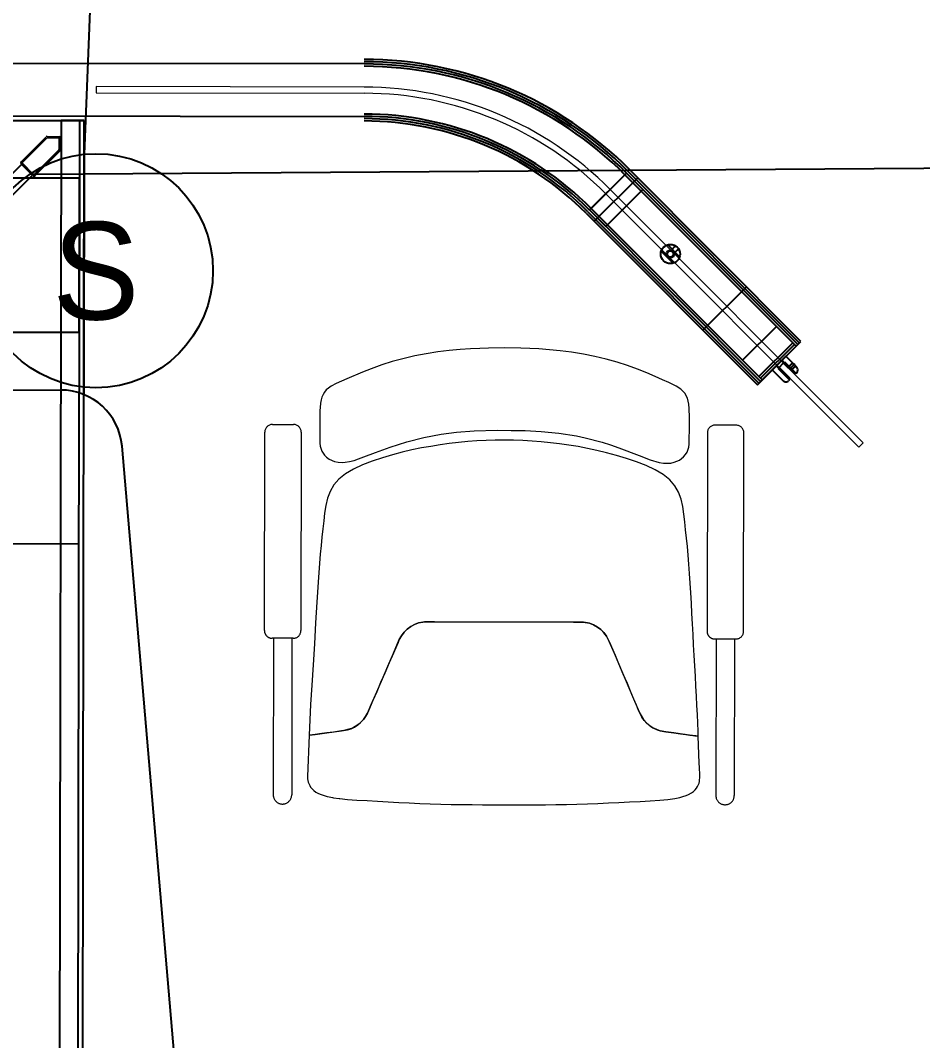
# Model space of a CAD drawing. Header units: inches. Extents: x 54 to 199, y 70 to 109.
# Drawn here: x 89.036 to 90.207, y 74.37 to 75.695 of the extents above; entities that cross this region are included whole.
import ezdxf
from ezdxf.enums import TextEntityAlignment as Align

# ---------------------------------------------------------------- set-up
doc = ezdxf.new("R2010")
doc.units = ezdxf.units.IN
doc.header["$MEASUREMENT"] = 0
for name, pattern in [('ACAD_ISO02W100', [15, 12, -3]), ('CENTER', [2, 1.25, -0.25, 0.25, -0.25]), ('DASHED', [0.75, 0.5, -0.25]), ('DASHED2', [0.375, 0.25, -0.125]), ('HIDDEN', [0.375, 0.25, -0.125]), ('HIDDEN2', [0.1875, 0.125, -0.0625])]:
    doc.linetypes.add(name, pattern=pattern)
doc.layers.add('A000_Non-Print', color=190, linetype='Continuous', plot=False)
for name, color, linetype in [('A002_Pen02', 2, 'Continuous'), ('hatch', 2, 'Continuous'), ('TY-FIRE', 140, 'Continuous')]:
    doc.layers.add(name, color=color, linetype=linetype)
doc.layers.add('GLASS-EEE', color=140, linetype='Continuous', lineweight=5)
doc.layers.add('HIDDEN-EEE', color=6, linetype='HIDDEN', lineweight=9)
doc.layers.add('GOLDCLADDING', color=7, linetype='Continuous', true_color=0xffc20a)
doc.styles.add('LG-F$0$T25', font='STENCIL', dxfattribs={"height": 2.5})
doc.styles.add('ROMANS', font='romans.shx')

# ---------------------------------------------------------------- blocks, each defined once
blk = doc.blocks.new('YJYJJYJTYJTY')
at = {"color": 252, "ltscale": 3}
for p, q in [((-5.754, 2.7549, -0.0791), (-7.5176, 2.7576, -0.0791)), ((-7.5177, 2.6896, -0.0791), (-5.7541, 2.6869, -0.0791)), ((-5.1934, 2.3884, -0.0791), (-5.4155, 2.6111, -0.0791)), ((-5.1912, 2.3905, -0.0791), (-5.4133, 2.6133, -0.0791)), ((-5.1891, 2.3926, -0.0791), (-5.4112, 2.6154, -0.0791)), ((-5.187, 2.3947, -0.0791), (-5.4091, 2.6175, -0.0791)), ((-5.4555, 2.5507, -0.0791), (-5.3988, 2.6072, -0.0791)), ((-5.4657, 2.561, -0.0791), (-5.2436, 2.3382, -0.0791)), ((-5.4636, 2.5631, -0.0791), (-5.2415, 2.3404, -0.0791)), ((-5.4615, 2.5653, -0.0791), (-5.2394, 2.3425, -0.0791)), ((-5.4594, 2.5674, -0.0791), (-5.2373, 2.3446, -0.0791)), ((-5.3142, 2.4091, -0.0791), (-5.2576, 2.4655, -0.0791)), ((-5.2436, 2.3382, -0.0791), (-5.187, 2.3947, -0.0791)), ((-5.2415, 2.3489, -0.0791), (-5.1976, 2.3926, -0.0791)), ((-5.2394, 2.3467, -0.0791), (-5.1955, 2.3905, -0.0791)), ((-5.2394, 2.3425, -0.0791), (-5.1912, 2.3905, -0.0791)), ((-5.2065, 2.3753, -0.0791), (-5.2242, 2.3577, -0.0791)), ((-5.2012, 2.3467, -0.0791), (-5.2153, 2.3608, -0.0791)), ((-5.1955, 2.3523, -0.0791), (-5.2097, 2.3665, -0.0791)), ((-5.2012, 2.3467, -0.0791), (-5.2026, 2.3453, -0.0791)), ((-5.1955, 2.3523, -0.0791), (-5.1941, 2.3537, -0.0791))]:
    blk.add_line(p, q, dxfattribs=at)
at = {"color": 252, "linetype": 'ACAD_ISO02W100', "ltscale": 3}
for p, q in [((-6.1477, 2.6815, -0.0791), (-6.15, 1.1125, -0.0791)), ((-6.1177, 2.6815, -0.0791), (-6.1477, 2.6815, -0.0791)), ((-6.12, 1.1125, -0.0791), (-6.1177, 2.6815, -0.0791)), ((-6.246, 2.5777, -0.0791), (-6.1988, 2.6247, -0.0791)), ((-6.226, 2.5694, -0.0791), (-6.1847, 2.6105, -0.0791)), ((-6.126, 1.1125, -0.0791), (-6.1242, 2.3279, -0.0791)), ((-6.1245, 2.1315, -0.0791), (-6.5685, 2.1322, -0.0791))]:
    blk.add_line(p, q, dxfattribs=at)
at = {"color": 252}
for p, q in [((-6.1992, 2.6278, -0.0791), (-6.167, 2.66, -0.0791)), ((-6.1983, 2.627, -0.0791), (-6.1661, 2.6591, -0.0791)), ((-6.1656, 2.6606, -0.0791), (-6.1507, 2.6605, -0.0791)), ((-6.1656, 2.6593, -0.0791), (-6.1507, 2.6593, -0.0791)), ((-6.15, 2.6585, -0.0791), (-6.15, 2.6437, -0.0791)), ((-6.1487, 2.6585, -0.0791), (-6.1487, 2.6437, -0.0791)), ((-6.1502, 2.6432, -0.0791), (-6.1824, 2.611, -0.0791)), ((-6.1493, 2.6423, -0.0791), (-6.1815, 2.6101, -0.0791)), ((-6.1844, 2.6101, -0.0791), (-6.1992, 2.625, -0.0791)), ((-6.1835, 2.611, -0.0791), (-6.1983, 2.6259, -0.0791))]:
    blk.add_line(p, q, dxfattribs=at)
at = {"color": 252, "linetype": 'DASHED2', "ltscale": 50}
for p, q in [((-5.4133, 2.6133, -0.0791), (-5.4615, 2.5653, -0.0791)), ((-5.4155, 2.6111, -0.0791), (-5.4594, 2.5674, -0.0791)), ((-5.3943, 2.5899, -0.0791), (-5.4155, 2.6111, -0.0791)), ((-5.3922, 2.592, -0.0791), (-5.4133, 2.6133, -0.0791)), ((-5.4403, 2.544, -0.0791), (-5.3922, 2.592, -0.0791)), ((-5.4382, 2.5461, -0.0791), (-5.3943, 2.5899, -0.0791)), ((-5.4615, 2.5653, -0.0791), (-5.4403, 2.544, -0.0791)), ((-5.4594, 2.5674, -0.0791), (-5.4382, 2.5461, -0.0791)), ((-5.2188, 2.4139, -0.0791), (-5.2627, 2.3701, -0.0791)), ((-5.1976, 2.3926, -0.0791), (-5.2188, 2.4139, -0.0791)), ((-5.2415, 2.3489, -0.0791), (-5.1976, 2.3926, -0.0791)), ((-5.2627, 2.3701, -0.0791), (-5.2415, 2.3489, -0.0791))]:
    blk.add_line(p, q, dxfattribs=at)
at = {"color": 252, "linetype": 'ByBlock'}
for p, q in [((-5.36, 2.5201, -0.0791), (-5.3445, 2.5046, -0.0791)), ((-5.3685, 2.5117, -0.0791), (-5.353, 2.4961, -0.0791))]:
    blk.add_line(p, q, dxfattribs=at)
at = {"color": 252, "linetype": 'HIDDEN2', "ltscale": 0.2}
for p, q in [((-5.3501, 2.5188, -0.0791), (-5.3544, 2.5145, -0.0791)), ((-5.3496, 2.5186, -0.0791), (-5.3541, 2.5142, -0.0791)), ((-5.3461, 2.515, -0.0791), (-5.3505, 2.5106, -0.0791)), ((-5.3458, 2.5146, -0.0791), (-5.3502, 2.5103, -0.0791)), ((-5.3458, 2.5146, -0.0791), (-5.3502, 2.5103, -0.0791)), ((-5.2167, 2.3608, -0.0791), (-5.2181, 2.3637, -0.0791)), ((-5.2167, 2.3594, -0.0791), (-5.2082, 2.3679, -0.0791)), ((-5.216, 2.3601, -0.0791), (-5.2167, 2.3608, -0.0791)), ((-5.2097, 2.3679, -0.0791), (-5.2125, 2.3693, -0.0791)), ((-5.2089, 2.3672, -0.0791), (-5.2097, 2.3679, -0.0791)), ((-5.198, 2.3668, -0.0791), (-5.2026, 2.3622, -0.0791)), ((-5.1976, 2.3665, -0.0791), (-5.2022, 2.3619, -0.0791)), ((-5.1941, 2.3629, -0.0791), (-5.1987, 2.3583, -0.0791)), ((-5.1937, 2.3626, -0.0791), (-5.1984, 2.358, -0.0791))]:
    blk.add_line(p, q, dxfattribs=at)
at = {"color": 252, "ltscale": 0.2}
for p, q in [((-5.2167, 2.3594, -0.0791), (-5.2019, 2.3445, -0.0791)), ((-5.2082, 2.3679, -0.0791), (-5.1934, 2.353, -0.0791))]:
    blk.add_line(p, q, dxfattribs=at)
at = {"color": 252, "lineweight": 25}
for p, q in [((-6.5682, 2.3322, -0.0791), (-6.1481, 2.3315, -0.0791)), ((-5.9702, 1.1154, -0.0791), (-6.0685, 2.2584, -0.0791))]:
    blk.add_line(p, q, dxfattribs=at)
at = {"color": 252, "linetype": 'ByBlock'}
blk.add_circle((-5.3565, 2.5081, -0.0791), 0.0125, dxfattribs=at)
at = {"color": 252, "ltscale": 3}
for radius in [0.005, 0.004]:
    blk.add_circle((-5.3565, 2.5081, -0.0791), radius, dxfattribs=at)
for radius in [0.488, 0.485, 0.482, 0.479, 0.417, 0.414, 0.411, 0.408]:
    blk.add_arc((-5.7547, 2.2729, -0.0791), radius, 44.915, 89.915, dxfattribs=at)
at = {"color": 252}
for centre, radius, start, end in [((-6.1656, 2.6586, -0.0791), 0.002, 89.915, 134.915), ((-6.1656, 2.6586, -0.0791), 0.00075, 89.915, 134.915), ((-6.1507, 2.6585, -0.0791), 0.002, 359.915, 89.915), ((-6.1507, 2.6585, -0.0791), 0.00075, 359.915, 89.915), ((-6.1507, 2.6437, -0.0791), 0.00075, 314.915, 359.915), ((-6.1507, 2.6437, -0.0791), 0.002, 314.915, 359.915), ((-6.1978, 2.6264, -0.0791), 0.002, 134.915, 224.915), ((-6.1978, 2.6264, -0.0791), 0.00075, 134.915, 224.915), ((-6.1829, 2.6116, -0.0791), 0.002, 224.915, 314.915), ((-6.1829, 2.6116, -0.0791), 0.00075, 224.915, 314.915)]:
    blk.add_arc(centre, radius, start, end, dxfattribs=at)
at = {"color": 252, "lineweight": 25}
blk.add_arc((-6.1482, 2.2515, -0.0791), 0.08, 4.915, 89.915, dxfattribs=at)
at = {"layer": 'A000_Non-Print', "color": 252}
for p, q in [((-6.1238, 2.6065, -0.0791), (-7.5118, 2.6086, -0.0791)), ((-6.1241, 2.4065, -0.0791), (-6.1238, 2.6065, -0.0791)), ((-7.5121, 2.4086, -0.0791), (-6.1241, 2.4065, -0.0791))]:
    blk.add_line(p, q, dxfattribs=at)
at = {"layer": 'A002_Pen02', "color": 252}
for p, q in [((-7.5177, 2.6836, -0.0791), (-6.1177, 2.6815, -0.0791)), ((-6.1237, 2.6815, -0.0791), (-6.1242, 2.3279, -0.0791)), ((-6.1177, 2.6815, -0.0791), (-6.1182, 2.3257, -0.0791))]:
    blk.add_line(p, q, dxfattribs=at)
at = {"layer": 'GLASS-EEE', "color": 252, "ltscale": 3}
for p, q in [((-5.754, 2.7249, -0.0791), (-6.102, 2.7255, -0.0791)), ((-6.102, 2.7255, -0.0791), (-6.102, 2.7175, -0.0791)), ((-6.102, 2.7175, -0.0791), (-5.754, 2.7169, -0.0791)), ((-5.4403, 2.5864, -0.0791), (-5.112, 2.2572, -0.0791)), ((-5.1063, 2.2628, -0.0791), (-5.4346, 2.5921, -0.0791)), ((-5.112, 2.2572, -0.0791), (-5.1063, 2.2628, -0.0791))]:
    blk.add_line(p, q, dxfattribs=at)
for radius in [0.452, 0.444]:
    blk.add_arc((-5.7547, 2.2729, -0.0791), radius, 44.915, 89.915, dxfattribs=at)
at = {"layer": 'hatch', "color": 252}
for p, q in [((-5.1923, 2.3612, -0.0791), (-5.2065, 2.3753, -0.0791)), ((-5.2167, 2.3594, -0.0791), (-5.2082, 2.3679, -0.0791)), ((-5.1984, 2.358, -0.0791), (-5.2026, 2.3622, -0.0791)), ((-5.1937, 2.3626, -0.0791), (-5.198, 2.3668, -0.0791)), ((-5.21, 2.3435, -0.0791), (-5.2242, 2.3577, -0.0791)), ((-5.1934, 2.353, -0.0791), (-5.1923, 2.3541, -0.0791)), ((-5.2019, 2.3445, -0.0791), (-5.203, 2.3435, -0.0791))]:
    blk.add_line(p, q, dxfattribs=at)
at = {"layer": 'hatch', "color": 252, "linetype": 'CENTER'}
blk.add_line((-5.1949, 2.3657, -0.0791), (-5.2016, 2.3591, -0.0791), dxfattribs=at)
at = {"layer": 'hatch', "color": 252}
for centre, start, end in [((-5.1959, 2.3576, -0.0791), 314.915, 44.915), ((-5.2065, 2.347, -0.0791), 224.915, 314.915)]:
    blk.add_arc(centre, 0.005, start, end, dxfattribs=at)
at = {"layer": 'HIDDEN-EEE', "color": 252, "linetype": 'DASHED', "ltscale": 5}
blk.add_line((-5.2788, 2.4444, -0.0791), (-5.293, 2.4302, -0.0791), dxfattribs=at)
at = {"layer": 'HIDDEN-EEE', "color": 252, "linetype": 'HIDDEN2', "ltscale": 300}
for p, q in [((-5.6161, 2.385, 0.3403), (-5.6296, 2.3841, 0.3403)), ((-5.604, 2.3856, 0.3403), (-5.6161, 2.385, 0.3403)), ((-5.5926, 2.386, 0.3403), (-5.604, 2.3856, 0.3403)), ((-5.5716, 2.3861, 0.3403), (-5.5926, 2.386, 0.3403)), ((-5.5505, 2.3859, 0.3403), (-5.5716, 2.3861, 0.3403)), ((-5.5271, 2.385, 0.3403), (-5.5505, 2.3859, 0.3403)), ((-5.4995, 2.3825, 0.3403), (-5.5271, 2.385, 0.3403)), ((-5.6885, 2.3757, 0.3403), (-5.7176, 2.3684, 0.3403)), ((-5.6738, 2.3785, 0.3403), (-5.6885, 2.3757, 0.3403)), ((-5.6585, 2.381, 0.3403), (-5.6738, 2.3785, 0.3403)), ((-5.6438, 2.3827, 0.3403), (-5.6585, 2.381, 0.3403)), ((-5.6296, 2.3841, 0.3403), (-5.6438, 2.3827, 0.3403)), ((-5.4847, 2.3806, 0.3403), (-5.4995, 2.3825, 0.3403)), ((-5.4694, 2.378, 0.3403), (-5.4847, 2.3806, 0.3403)), ((-5.4547, 2.3751, 0.3403), (-5.4694, 2.378, 0.3403)), ((-5.44, 2.3716, 0.3403), (-5.4547, 2.3751, 0.3403)), ((-5.7448, 2.3592, 0.3403), (-5.7563, 2.3547, 0.3403)), ((-5.7313, 2.3641, 0.3403), (-5.7448, 2.3592, 0.3403)), ((-5.7176, 2.3684, 0.3403), (-5.7313, 2.3641, 0.3403)), ((-5.4257, 2.3676, 0.3403), (-5.44, 2.3716, 0.3403)), ((-5.412, 2.3633, 0.3403), (-5.4257, 2.3676, 0.3403)), ((-5.3991, 2.3586, 0.3403), (-5.412, 2.3633, 0.3403)), ((-5.3871, 2.3538, 0.3403), (-5.3991, 2.3586, 0.3403)), ((-5.7768, 2.346, 0.3403), (-5.7904, 2.3401, 0.3403)), ((-5.7563, 2.3547, 0.3403), (-5.7768, 2.346, 0.3403)), ((-5.3762, 2.3491, 0.3403), (-5.3871, 2.3538, 0.3403)), ((-5.3666, 2.3449, 0.3403), (-5.3762, 2.3491, 0.3403)), ((-5.8006, 2.334, 0.3403), (-5.8034, 2.3316, 0.3403)), ((-5.7968, 2.3366, 0.3403), (-5.8006, 2.334, 0.3403)), ((-5.7904, 2.3401, 0.3403), (-5.7968, 2.3366, 0.3403)), ((-5.3584, 2.3413, 0.3403), (-5.3666, 2.3449, 0.3403)), ((-5.3489, 2.3367, 0.3403), (-5.3584, 2.3413, 0.3403)), ((-5.3429, 2.3328, 0.3403), (-5.3489, 2.3367, 0.3403)), ((-5.3378, 2.3276, 0.3403), (-5.3429, 2.3328, 0.3403)), ((-5.8092, 2.3223, 0.3403), (-5.8101, 2.3186, 0.3403)), ((-5.8075, 2.3258, 0.3403), (-5.8092, 2.3223, 0.3403)), ((-5.8057, 2.3288, 0.3403), (-5.8075, 2.3258, 0.3403)), ((-5.8034, 2.3316, 0.3403), (-5.8057, 2.3288, 0.3403)), ((-5.3344, 2.3211, 0.3403), (-5.3378, 2.3276, 0.3403)), ((-5.3326, 2.313, 0.3403), (-5.3344, 2.3211, 0.3403)), ((-5.8114, 2.3086, 0.3403), (-5.8116, 2.3047, 0.3403)), ((-5.811, 2.3142, 0.3403), (-5.8114, 2.3086, 0.3403)), ((-5.8101, 2.3186, 0.3403), (-5.811, 2.3142, 0.3403)), ((-5.3322, 2.3074, 0.3403), (-5.3326, 2.313, 0.3403)), ((-5.3319, 2.2959, 0.3403), (-5.3322, 2.3074, 0.3403)), ((-5.8116, 2.3047, 0.3403), (-5.8118, 2.2972, 0.3403)), ((-5.8118, 2.2972, 0.3403), (-5.8117, 2.2624, 0.3403)), ((-5.8118, 2.2972, 0.3403), (-5.8118, 2.2972, 0.3403)), ((-5.3318, 2.2875, 0.3403), (-5.3319, 2.2959, 0.3403)), ((-5.8732, 2.2867, -0.0791), (-5.8458, 2.2867, -0.0791)), ((-5.6113, 2.2786, 0.3403), (-5.5813, 2.2793, 0.3403)), ((-5.5813, 2.2793, 0.3403), (-5.5632, 2.2791, 0.3403)), ((-5.5632, 2.2791, 0.3403), (-5.5451, 2.2788, 0.3403)), ((-5.332, 2.2696, 0.3403), (-5.3318, 2.279, 0.3403)), ((-5.3318, 2.279, 0.3403), (-5.3318, 2.2875, 0.3403)), ((-5.271, 2.2858, -0.0791), (-5.2985, 2.2859, -0.0791)), ((-5.8836, 2.0191, -0.0791), (-5.8832, 2.2767, -0.0791)), ((-5.8358, 2.2766, -0.0791), (-5.8362, 2.019, -0.0791)), ((-5.6988, 2.2643, 0.3403), (-5.6767, 2.27, 0.3403)), ((-5.6767, 2.27, 0.3403), (-5.654, 2.2743, 0.3403)), ((-5.654, 2.2743, 0.3403), (-5.6341, 2.2769, 0.3403)), ((-5.6341, 2.2769, 0.3403), (-5.6113, 2.2786, 0.3403)), ((-5.5958, 2.266, -0.0791), (-5.6077, 2.2654, -0.0791)), ((-5.5839, 2.2664, -0.0791), (-5.5958, 2.266, -0.0791)), ((-5.5719, 2.2665, -0.0791), (-5.5839, 2.2664, -0.0791)), ((-5.56, 2.2663, -0.0791), (-5.5719, 2.2665, -0.0791)), ((-5.548, 2.2659, -0.0791), (-5.56, 2.2663, -0.0791)), ((-5.5361, 2.2652, -0.0791), (-5.548, 2.2659, -0.0791)), ((-5.5451, 2.2788, 0.3403), (-5.5244, 2.2777, 0.3403)), ((-5.5244, 2.2777, 0.3403), (-5.5014, 2.2755, 0.3403)), ((-5.5014, 2.2755, 0.3403), (-5.4783, 2.2719, 0.3403)), ((-5.4783, 2.2719, 0.3403), (-5.4671, 2.2695, 0.3403)), ((-5.4671, 2.2695, 0.3403), (-5.445, 2.2637, 0.3403)), ((-5.3321, 2.2611, 0.3403), (-5.332, 2.2696, 0.3403)), ((-5.3085, 2.2759, -0.0791), (-5.3089, 2.0182, -0.0791)), ((-5.2614, 2.0181, -0.0791), (-5.2611, 2.2758, -0.0791)), ((-5.8117, 2.2624, 0.3403), (-5.8112, 2.2586, 0.3403)), ((-5.8112, 2.2586, 0.3403), (-5.8091, 2.2521, 0.3403)), ((-5.7392, 2.2505, 0.3403), (-5.7203, 2.2574, 0.3403)), ((-5.7203, 2.2574, 0.3403), (-5.6988, 2.2643, 0.3403)), ((-5.692, 2.2537, -0.0791), (-5.7046, 2.2507, -0.0791)), ((-5.6797, 2.2563, -0.0791), (-5.692, 2.2537, -0.0791)), ((-5.6676, 2.2583, -0.0791), (-5.6797, 2.2563, -0.0791)), ((-5.6555, 2.2604, -0.0791), (-5.6676, 2.2583, -0.0791)), ((-5.6436, 2.262, -0.0791), (-5.6555, 2.2604, -0.0791)), ((-5.6316, 2.2634, -0.0791), (-5.6436, 2.262, -0.0791)), ((-5.6197, 2.2645, -0.0791), (-5.6316, 2.2634, -0.0791)), ((-5.6077, 2.2654, -0.0791), (-5.6197, 2.2645, -0.0791)), ((-5.5241, 2.2643, -0.0791), (-5.5361, 2.2652, -0.0791)), ((-5.5122, 2.2631, -0.0791), (-5.5241, 2.2643, -0.0791)), ((-5.5003, 2.2617, -0.0791), (-5.5122, 2.2631, -0.0791)), ((-5.4883, 2.26, -0.0791), (-5.5003, 2.2617, -0.0791)), ((-5.4763, 2.258, -0.0791), (-5.4883, 2.26, -0.0791)), ((-5.4642, 2.2557, -0.0791), (-5.4763, 2.258, -0.0791)), ((-5.4519, 2.253, -0.0791), (-5.4642, 2.2557, -0.0791)), ((-5.4393, 2.25, -0.0791), (-5.4519, 2.253, -0.0791)), ((-5.445, 2.2637, 0.3403), (-5.4341, 2.2602, 0.3403)), ((-5.4341, 2.2602, 0.3403), (-5.4236, 2.2566, 0.3403)), ((-5.4236, 2.2566, 0.3403), (-5.397, 2.2465, 0.3403)), ((-5.3348, 2.2509, 0.3403), (-5.3326, 2.2574, 0.3403)), ((-5.3326, 2.2574, 0.3403), (-5.3321, 2.2611, 0.3403)), ((-5.8091, 2.2521, 0.3403), (-5.8054, 2.247, 0.3403)), ((-5.8054, 2.247, 0.3403), (-5.8028, 2.2442, 0.3403)), ((-5.8028, 2.2442, 0.3403), (-5.7994, 2.2417, 0.3403)), ((-5.7994, 2.2417, 0.3403), (-5.7925, 2.2388, 0.3403)), ((-5.773, 2.2386, 0.3403), (-5.7673, 2.24, 0.3403)), ((-5.7673, 2.24, 0.3403), (-5.7613, 2.2419, 0.3403)), ((-5.7613, 2.2419, 0.3403), (-5.7544, 2.2446, 0.3403)), ((-5.7436, 2.2392, -0.0791), (-5.7561, 2.2344, -0.0791)), ((-5.7544, 2.2446, 0.3403), (-5.7392, 2.2505, 0.3403)), ((-5.7305, 2.2435, -0.0791), (-5.7436, 2.2392, -0.0791)), ((-5.7174, 2.2473, -0.0791), (-5.7305, 2.2435, -0.0791)), ((-5.7046, 2.2507, -0.0791), (-5.7174, 2.2473, -0.0791)), ((-5.4265, 2.2466, -0.0791), (-5.4393, 2.25, -0.0791)), ((-5.4134, 2.2427, -0.0791), (-5.4265, 2.2466, -0.0791)), ((-5.4004, 2.2383, -0.0791), (-5.4134, 2.2427, -0.0791)), ((-5.397, 2.2465, 0.3403), (-5.3827, 2.241, 0.3403)), ((-5.3827, 2.241, 0.3403), (-5.3709, 2.2375, 0.3403)), ((-5.3515, 2.2376, 0.3403), (-5.3445, 2.2405, 0.3403)), ((-5.3445, 2.2405, 0.3403), (-5.3394, 2.2449, 0.3403)), ((-5.3394, 2.2449, 0.3403), (-5.3367, 2.2477, 0.3403)), ((-5.3367, 2.2477, 0.3403), (-5.3348, 2.2509, 0.3403)), ((-5.7925, 2.2388, 0.3403), (-5.7879, 2.2376, 0.3403)), ((-5.7879, 2.2376, 0.3403), (-5.7828, 2.2374, 0.3403)), ((-5.7828, 2.2374, 0.3403), (-5.7786, 2.2376, 0.3403)), ((-5.7786, 2.2376, 0.3403), (-5.773, 2.2386, 0.3403)), ((-5.7678, 2.2289, -0.0791), (-5.7782, 2.2228, -0.0791)), ((-5.7561, 2.2344, -0.0791), (-5.7678, 2.2289, -0.0791)), ((-5.3878, 2.2334, -0.0791), (-5.4004, 2.2383, -0.0791)), ((-5.3762, 2.2279, -0.0791), (-5.3878, 2.2334, -0.0791)), ((-5.3659, 2.2217, -0.0791), (-5.3762, 2.2279, -0.0791)), ((-5.3709, 2.2375, 0.3403), (-5.3654, 2.2365, 0.3403)), ((-5.3654, 2.2365, 0.3403), (-5.3561, 2.2365, 0.3403)), ((-5.3561, 2.2365, 0.3403), (-5.3515, 2.2376, 0.3403)), ((-5.7868, 2.2159, -0.0791), (-5.7934, 2.2082, -0.0791)), ((-5.7782, 2.2228, -0.0791), (-5.7868, 2.2159, -0.0791)), ((-5.3573, 2.2148, -0.0791), (-5.3659, 2.2217, -0.0791)), ((-5.3507, 2.2071, -0.0791), (-5.3573, 2.2148, -0.0791)), ((-5.7982, 2.1999, -0.0791), (-5.8016, 2.1909, -0.0791)), ((-5.7934, 2.2082, -0.0791), (-5.7982, 2.1999, -0.0791)), ((-5.346, 2.1987, -0.0791), (-5.3507, 2.2071, -0.0791)), ((-5.8016, 2.1909, -0.0791), (-5.8038, 2.1815, -0.0791)), ((-5.3427, 2.1897, -0.0791), (-5.346, 2.1987, -0.0791)), ((-5.3404, 2.1803, -0.0791), (-5.3427, 2.1897, -0.0791)), ((-5.8038, 2.1815, -0.0791), (-5.8054, 2.1716, -0.0791)), ((-5.3389, 2.1704, -0.0791), (-5.3404, 2.1803, -0.0791)), ((-5.8066, 2.1614, -0.0791), (-5.8078, 2.151, -0.0791)), ((-5.8054, 2.1716, -0.0791), (-5.8066, 2.1614, -0.0791)), ((-5.3377, 2.1602, -0.0791), (-5.3389, 2.1704, -0.0791)), ((-5.3367, 2.1498, -0.0791), (-5.3377, 2.1602, -0.0791)), ((-5.8078, 2.151, -0.0791), (-5.8089, 2.1404, -0.0791)), ((-5.3356, 2.1392, -0.0791), (-5.3367, 2.1498, -0.0791)), ((-5.8089, 2.1404, -0.0791), (-5.81, 2.1295, -0.0791)), ((-5.3345, 2.1282, -0.0791), (-5.3356, 2.1392, -0.0791)), ((-5.81, 2.1295, -0.0791), (-5.8111, 2.1182, -0.0791)), ((-5.3335, 2.1169, -0.0791), (-5.3345, 2.1282, -0.0791)), ((-5.8111, 2.1182, -0.0791), (-5.8121, 2.1065, -0.0791)), ((-5.3326, 2.1053, -0.0791), (-5.3335, 2.1169, -0.0791)), ((-5.8121, 2.1065, -0.0791), (-5.8139, 2.082, -0.0791)), ((-5.3317, 2.0933, -0.0791), (-5.3326, 2.1053, -0.0791)), ((-5.8139, 2.082, -0.0791), (-5.8156, 2.056, -0.0791)), ((-5.3308, 2.0808, -0.0791), (-5.3317, 2.0933, -0.0791)), ((-5.3301, 2.0679, -0.0791), (-5.3308, 2.0808, -0.0791)), ((-5.3293, 2.0548, -0.0791), (-5.3301, 2.0679, -0.0791)), ((-5.8156, 2.056, -0.0791), (-5.8172, 2.0291, -0.0791)), ((-5.3286, 2.0414, -0.0791), (-5.3293, 2.0548, -0.0791)), ((-5.3279, 2.0278, -0.0791), (-5.3286, 2.0414, -0.0791)), ((-5.8172, 2.0291, -0.0791), (-5.8188, 2.0017, -0.0791)), ((-5.6834, 2.029, -0.0791), (-5.6888, 2.027, -0.0791)), ((-5.6888, 2.027, -0.0791), (-5.6834, 2.029, -0.0791)), ((-5.6778, 2.0302, -0.0791), (-5.6834, 2.029, -0.0791)), ((-5.6834, 2.029, -0.0791), (-5.6778, 2.0302, -0.0791)), ((-5.6758, 2.0304, -0.0791), (-5.6778, 2.0302, -0.0791)), ((-5.6778, 2.0302, -0.0791), (-5.6758, 2.0304, -0.0791)), ((-5.6629, 2.0306, -0.0791), (-5.6758, 2.0304, -0.0791)), ((-5.6758, 2.0304, -0.0791), (-5.6629, 2.0306, -0.0791)), ((-5.4822, 2.0301, -0.0791), (-5.6629, 2.0306, -0.0791)), ((-5.6629, 2.0306, -0.0791), (-5.4821, 2.0301, -0.0791)), ((-5.4729, 2.0301, -0.0791), (-5.4822, 2.0301, -0.0791)), ((-5.4821, 2.0301, -0.0791), (-5.4729, 2.0301, -0.0791)), ((-5.4692, 2.0298, -0.0791), (-5.4729, 2.0301, -0.0791)), ((-5.4729, 2.0301, -0.0791), (-5.4692, 2.0298, -0.0791)), ((-5.4617, 2.0285, -0.0791), (-5.4692, 2.0298, -0.0791)), ((-5.4692, 2.0298, -0.0791), (-5.4673, 2.0297, -0.0791)), ((-5.4673, 2.0297, -0.0791), (-5.4617, 2.0285, -0.0791)), ((-5.4562, 2.0264, -0.0791), (-5.4617, 2.0285, -0.0791)), ((-5.4617, 2.0285, -0.0791), (-5.4562, 2.0264, -0.0791)), ((-5.3271, 2.0141, -0.0791), (-5.3279, 2.0278, -0.0791)), ((-5.7058, 2.0124, -0.0791), (-5.7021, 2.0172, -0.0791)), ((-5.7023, 2.0169, -0.0791), (-5.7058, 2.0124, -0.0791)), ((-5.6987, 2.0205, -0.0791), (-5.7023, 2.0169, -0.0791)), ((-5.7021, 2.0172, -0.0791), (-5.6983, 2.0209, -0.0791)), ((-5.6983, 2.0209, -0.0791), (-5.6987, 2.0205, -0.0791)), ((-5.6937, 2.0243, -0.0791), (-5.6983, 2.0209, -0.0791)), ((-5.6983, 2.0209, -0.0791), (-5.6937, 2.0243, -0.0791)), ((-5.6888, 2.027, -0.0791), (-5.6937, 2.0243, -0.0791)), ((-5.6937, 2.0243, -0.0791), (-5.6888, 2.027, -0.0791)), ((-5.4513, 2.0237, -0.0791), (-5.4562, 2.0264, -0.0791)), ((-5.4562, 2.0264, -0.0791), (-5.4513, 2.0237, -0.0791)), ((-5.4468, 2.0203, -0.0791), (-5.4513, 2.0237, -0.0791)), ((-5.4513, 2.0237, -0.0791), (-5.4468, 2.0203, -0.0791)), ((-5.4428, 2.0162, -0.0791), (-5.4468, 2.0203, -0.0791)), ((-5.4468, 2.0203, -0.0791), (-5.443, 2.0165, -0.0791)), ((-5.443, 2.0165, -0.0791), (-5.4394, 2.0117, -0.0791)), ((-5.4394, 2.0117, -0.0791), (-5.4428, 2.0162, -0.0791)), ((-5.3264, 2.0004, -0.0791), (-5.3271, 2.0141, -0.0791)), ((-5.8462, 2.009, -0.0791), (-5.8736, 2.0091, -0.0791)), ((-5.8719, 2.009, -0.0791), (-5.8722, 1.8058, -0.0791)), ((-5.8479, 2.009, -0.0791), (-5.8482, 1.8057, -0.0791)), ((-5.8188, 2.0017, -0.0791), (-5.8205, 1.9745, -0.0791)), ((-5.7161, 1.9899, -0.0791), (-5.7085, 2.0074, -0.0791)), ((-5.7101, 2.0038, -0.0791), (-5.7161, 1.9899, -0.0791)), ((-5.7085, 2.0074, -0.0791), (-5.7101, 2.0038, -0.0791)), ((-5.7058, 2.0124, -0.0791), (-5.7085, 2.0074, -0.0791)), ((-5.7085, 2.0074, -0.0791), (-5.7058, 2.0124, -0.0791)), ((-5.436, 2.0051, -0.0791), (-5.4394, 2.0117, -0.0791)), ((-5.4394, 2.0117, -0.0791), (-5.436, 2.0051, -0.0791)), ((-5.4292, 1.9892, -0.0791), (-5.436, 2.0051, -0.0791)), ((-5.436, 2.0051, -0.0791), (-5.4283, 1.9872, -0.0791)), ((-5.2989, 2.0082, -0.0791), (-5.2715, 2.0082, -0.0791)), ((-5.2972, 2.0082, -0.0791), (-5.2975, 1.8049, -0.0791)), ((-5.2732, 2.0082, -0.0791), (-5.2735, 1.8049, -0.0791)), ((-5.7235, 1.9728, -0.0791), (-5.7161, 1.9899, -0.0791)), ((-5.7161, 1.9899, -0.0791), (-5.7216, 1.977, -0.0791)), ((-5.4039, 1.9298, -0.0791), (-5.4292, 1.9892, -0.0791)), ((-5.3256, 1.9868, -0.0791), (-5.3264, 2.0004, -0.0791)), ((-5.8205, 1.9745, -0.0791), (-5.8221, 1.9481, -0.0791)), ((-5.7216, 1.977, -0.0791), (-5.7273, 1.9639, -0.0791)), ((-5.4283, 1.9872, -0.0791), (-5.4237, 1.9763, -0.0791)), ((-5.4237, 1.9763, -0.0791), (-5.4181, 1.9631, -0.0791)), ((-5.3248, 1.9732, -0.0791), (-5.3256, 1.9868, -0.0791)), ((-5.7273, 1.9639, -0.0791), (-5.7327, 1.9515, -0.0791)), ((-5.7305, 1.9565, -0.0791), (-5.7235, 1.9728, -0.0791)), ((-5.4181, 1.9631, -0.0791), (-5.4128, 1.9507, -0.0791)), ((-5.324, 1.9599, -0.0791), (-5.3248, 1.9732, -0.0791)), ((-5.8221, 1.9481, -0.0791), (-5.8236, 1.9231, -0.0791)), ((-5.7378, 1.9397, -0.0791), (-5.7305, 1.9565, -0.0791)), ((-5.7327, 1.9515, -0.0791), (-5.7378, 1.9397, -0.0791)), ((-5.4128, 1.9507, -0.0791), (-5.4077, 1.9388, -0.0791)), ((-5.3233, 1.9468, -0.0791), (-5.324, 1.9599, -0.0791)), ((-5.7451, 1.9229, -0.0791), (-5.7378, 1.9397, -0.0791)), ((-5.7378, 1.9397, -0.0791), (-5.7427, 1.9284, -0.0791)), ((-5.4077, 1.9388, -0.0791), (-5.4029, 1.9275, -0.0791)), ((-5.3226, 1.9341, -0.0791), (-5.3233, 1.9468, -0.0791)), ((-5.8236, 1.9231, -0.0791), (-5.8255, 1.8831, -0.0791)), ((-5.7498, 1.912, -0.0791), (-5.7451, 1.9229, -0.0791)), ((-5.7427, 1.9284, -0.0791), (-5.7473, 1.9177, -0.0791)), ((-5.4005, 1.922, -0.0791), (-5.4039, 1.9298, -0.0791)), ((-5.4029, 1.9275, -0.0791), (-5.3982, 1.9166, -0.0791)), ((-5.3982, 1.9166, -0.0791), (-5.4005, 1.922, -0.0791)), ((-5.322, 1.9218, -0.0791), (-5.3226, 1.9341, -0.0791)), ((-5.3215, 1.9101, -0.0791), (-5.322, 1.9218, -0.0791)), ((-5.7498, 1.912, -0.0791), (-5.7522, 1.9075, -0.0791)), ((-5.7522, 1.9075, -0.0791), (-5.7498, 1.912, -0.0791)), ((-5.7473, 1.9177, -0.0791), (-5.7498, 1.912, -0.0791)), ((-5.3959, 1.9111, -0.0791), (-5.3982, 1.9166, -0.0791)), ((-5.3982, 1.9166, -0.0791), (-5.3959, 1.911, -0.0791)), ((-5.3935, 1.9066, -0.0791), (-5.3959, 1.9111, -0.0791)), ((-5.3959, 1.911, -0.0791), (-5.3915, 1.9037, -0.0791)), ((-5.321, 1.8988, -0.0791), (-5.3215, 1.9101, -0.0791)), ((-5.7624, 1.8965, -0.0791), (-5.7693, 1.8925, -0.0791)), ((-5.7666, 1.8938, -0.0791), (-5.7624, 1.8965, -0.0791)), ((-5.7624, 1.8965, -0.0791), (-5.7588, 1.8995, -0.0791)), ((-5.7605, 1.8981, -0.0791), (-5.7624, 1.8965, -0.0791)), ((-5.7551, 1.9034, -0.0791), (-5.7605, 1.8981, -0.0791)), ((-5.7588, 1.8995, -0.0791), (-5.7551, 1.9035, -0.0791)), ((-5.7522, 1.9075, -0.0791), (-5.7551, 1.9034, -0.0791)), ((-5.7551, 1.9035, -0.0791), (-5.7522, 1.9075, -0.0791)), ((-5.3915, 1.9037, -0.0791), (-5.3935, 1.9066, -0.0791)), ((-5.3906, 1.9025, -0.0791), (-5.3915, 1.9037, -0.0791)), ((-5.3915, 1.9037, -0.0791), (-5.3872, 1.8988, -0.0791)), ((-5.3869, 1.8985, -0.0791), (-5.3906, 1.9025, -0.0791)), ((-5.3872, 1.8988, -0.0791), (-5.3834, 1.8955, -0.0791)), ((-5.3834, 1.8955, -0.0791), (-5.3869, 1.8985, -0.0791)), ((-5.3792, 1.8928, -0.0791), (-5.3834, 1.8955, -0.0791)), ((-5.3834, 1.8955, -0.0791), (-5.3792, 1.8928, -0.0791)), ((-5.3206, 1.8883, -0.0791), (-5.321, 1.8988, -0.0791)), ((-5.8255, 1.8831, -0.0791), (-5.8278, 1.8294, -0.0791)), ((-5.8255, 1.8831, -0.0791), (-5.8177, 1.8842, -0.0791)), ((-5.8247, 1.8832, -0.0791), (-5.8255, 1.8831, -0.0791)), ((-5.8255, 1.8831, -0.0791), (-5.8255, 1.8831, -0.0791)), ((-5.8238, 1.8834, -0.0791), (-5.8247, 1.8832, -0.0791)), ((-5.821, 1.8837, -0.0791), (-5.8238, 1.8834, -0.0791)), ((-5.8177, 1.8842, -0.0791), (-5.821, 1.8837, -0.0791)), ((-5.8177, 1.8842, -0.0791), (-5.8024, 1.8862, -0.0791)), ((-5.8092, 1.8853, -0.0791), (-5.8177, 1.8842, -0.0791)), ((-5.8024, 1.8862, -0.0791), (-5.8092, 1.8853, -0.0791)), ((-5.8024, 1.8862, -0.0791), (-5.7931, 1.8874, -0.0791)), ((-5.7938, 1.8873, -0.0791), (-5.8024, 1.8862, -0.0791)), ((-5.7836, 1.8887, -0.0791), (-5.7938, 1.8873, -0.0791)), ((-5.7931, 1.8874, -0.0791), (-5.7836, 1.8887, -0.0791)), ((-5.7836, 1.8887, -0.0791), (-5.7759, 1.89, -0.0791)), ((-5.7806, 1.8891, -0.0791), (-5.7836, 1.8887, -0.0791)), ((-5.7721, 1.8913, -0.0791), (-5.7806, 1.8891, -0.0791)), ((-5.7759, 1.89, -0.0791), (-5.7711, 1.8916, -0.0791)), ((-5.7693, 1.8925, -0.0791), (-5.7721, 1.8913, -0.0791)), ((-5.7711, 1.8916, -0.0791), (-5.7666, 1.8938, -0.0791)), ((-5.3743, 1.8905, -0.0791), (-5.3792, 1.8928, -0.0791)), ((-5.3792, 1.8928, -0.0791), (-5.3737, 1.8903, -0.0791)), ((-5.3699, 1.889, -0.0791), (-5.3743, 1.8905, -0.0791)), ((-5.3737, 1.8903, -0.0791), (-5.3699, 1.889, -0.0791)), ((-5.3622, 1.8876, -0.0791), (-5.3699, 1.889, -0.0791)), ((-5.3699, 1.889, -0.0791), (-5.3649, 1.888, -0.0791)), ((-5.3649, 1.888, -0.0791), (-5.3622, 1.8876, -0.0791)), ((-5.352, 1.8862, -0.0791), (-5.3622, 1.8876, -0.0791)), ((-5.3622, 1.8876, -0.0791), (-5.352, 1.8862, -0.0791)), ((-5.344, 1.8851, -0.0791), (-5.352, 1.8862, -0.0791)), ((-5.352, 1.8862, -0.0791), (-5.3434, 1.885, -0.0791)), ((-5.3372, 1.8842, -0.0791), (-5.344, 1.8851, -0.0791)), ((-5.3434, 1.885, -0.0791), (-5.3365, 1.8841, -0.0791)), ((-5.3319, 1.8834, -0.0791), (-5.3372, 1.8842, -0.0791)), ((-5.3365, 1.8841, -0.0791), (-5.3314, 1.8833, -0.0791)), ((-5.328, 1.8829, -0.0791), (-5.3319, 1.8834, -0.0791)), ((-5.3314, 1.8833, -0.0791), (-5.3275, 1.8828, -0.0791)), ((-5.3253, 1.8825, -0.0791), (-5.328, 1.8829, -0.0791)), ((-5.3275, 1.8828, -0.0791), (-5.3248, 1.8824, -0.0791)), ((-5.3234, 1.8822, -0.0791), (-5.3253, 1.8825, -0.0791)), ((-5.3248, 1.8824, -0.0791), (-5.323, 1.8822, -0.0791)), ((-5.3223, 1.8821, -0.0791), (-5.3234, 1.8822, -0.0791)), ((-5.323, 1.8822, -0.0791), (-5.3203, 1.8818, -0.0791)), ((-5.3211, 1.8819, -0.0791), (-5.3223, 1.8821, -0.0791)), ((-5.3203, 1.8818, -0.0791), (-5.3211, 1.8819, -0.0791)), ((-5.3203, 1.8818, -0.0791), (-5.3206, 1.8883, -0.0791)), ((-5.3191, 1.847, -0.0791), (-5.3203, 1.8818, -0.0791)), ((-5.3188, 1.8412, -0.0791), (-5.3191, 1.847, -0.0791)), ((-5.8278, 1.8294, -0.0791), (-5.8275, 1.8264, -0.0791)), ((-5.3184, 1.8317, -0.0791), (-5.3188, 1.8412, -0.0791)), ((-5.3183, 1.8281, -0.0791), (-5.3184, 1.8317, -0.0791)), ((-5.8275, 1.8264, -0.0791), (-5.8273, 1.8244, -0.0791)), ((-5.8273, 1.8244, -0.0791), (-5.8268, 1.8224, -0.0791)), ((-5.8268, 1.8224, -0.0791), (-5.8259, 1.8205, -0.0791)), ((-5.8259, 1.8205, -0.0791), (-5.8248, 1.8177, -0.0791)), ((-5.8248, 1.8177, -0.0791), (-5.8236, 1.8157, -0.0791)), ((-5.8236, 1.8157, -0.0791), (-5.8218, 1.8137, -0.0791)), ((-5.3226, 1.8144, -0.0791), (-5.3213, 1.8164, -0.0791)), ((-5.3213, 1.8164, -0.0791), (-5.3202, 1.8192, -0.0791)), ((-5.3202, 1.8192, -0.0791), (-5.3193, 1.8211, -0.0791)), ((-5.3193, 1.8211, -0.0791), (-5.3188, 1.8231, -0.0791)), ((-5.3188, 1.8231, -0.0791), (-5.3186, 1.825, -0.0791)), ((-5.3186, 1.825, -0.0791), (-5.3183, 1.8281, -0.0791)), ((-5.8218, 1.8137, -0.0791), (-5.8195, 1.8113, -0.0791)), ((-5.8195, 1.8113, -0.0791), (-5.817, 1.8094, -0.0791)), ((-5.817, 1.8094, -0.0791), (-5.8132, 1.8074, -0.0791)), ((-5.8132, 1.8074, -0.0791), (-5.8101, 1.806, -0.0791)), ((-5.8101, 1.806, -0.0791), (-5.8049, 1.8044, -0.0791)), ((-5.8049, 1.8044, -0.0791), (-5.802, 1.8035, -0.0791)), ((-5.802, 1.8035, -0.0791), (-5.7994, 1.803, -0.0791)), ((-5.7994, 1.803, -0.0791), (-5.7954, 1.8022, -0.0791)), ((-5.7954, 1.8022, -0.0791), (-5.7938, 1.802, -0.0791)), ((-5.7938, 1.802, -0.0791), (-5.7866, 1.801, -0.0791)), ((-5.3509, 1.801, -0.0791), (-5.3442, 1.8023, -0.0791)), ((-5.3442, 1.8023, -0.0791), (-5.3402, 1.8036, -0.0791)), ((-5.3402, 1.8036, -0.0791), (-5.3361, 1.8047, -0.0791)), ((-5.3361, 1.8047, -0.0791), (-5.333, 1.8062, -0.0791)), ((-5.333, 1.8062, -0.0791), (-5.3292, 1.8082, -0.0791)), ((-5.3292, 1.8082, -0.0791), (-5.3267, 1.81, -0.0791)), ((-5.3267, 1.81, -0.0791), (-5.3244, 1.8124, -0.0791)), ((-5.3244, 1.8124, -0.0791), (-5.3226, 1.8144, -0.0791)), ((-5.7866, 1.801, -0.0791), (-5.7855, 1.801, -0.0791)), ((-5.7855, 1.801, -0.0791), (-5.7759, 1.7999, -0.0791)), ((-5.7759, 1.7999, -0.0791), (-5.7637, 1.799, -0.0791)), ((-5.7637, 1.799, -0.0791), (-5.7504, 1.7982, -0.0791)), ((-5.7504, 1.7982, -0.0791), (-5.7367, 1.7974, -0.0791)), ((-5.7367, 1.7974, -0.0791), (-5.723, 1.7967, -0.0791)), ((-5.723, 1.7967, -0.0791), (-5.7093, 1.796, -0.0791)), ((-5.7093, 1.796, -0.0791), (-5.6956, 1.7953, -0.0791)), ((-5.6956, 1.7953, -0.0791), (-5.682, 1.7947, -0.0791)), ((-5.682, 1.7947, -0.0791), (-5.6683, 1.7942, -0.0791)), ((-5.6683, 1.7942, -0.0791), (-5.6547, 1.7937, -0.0791)), ((-5.6547, 1.7937, -0.0791), (-5.6411, 1.7934, -0.0791)), ((-5.6411, 1.7934, -0.0791), (-5.6275, 1.7931, -0.0791)), ((-5.6275, 1.7931, -0.0791), (-5.6139, 1.793, -0.0791)), ((-5.6139, 1.793, -0.0791), (-5.6003, 1.7929, -0.0791)), ((-5.6003, 1.7929, -0.0791), (-5.5867, 1.7928, -0.0791)), ((-5.5867, 1.7928, -0.0791), (-5.5731, 1.7928, -0.0791)), ((-5.5731, 1.7928, -0.0791), (-5.5595, 1.7928, -0.0791)), ((-5.5595, 1.7928, -0.0791), (-5.5459, 1.7928, -0.0791)), ((-5.5459, 1.7928, -0.0791), (-5.5323, 1.7928, -0.0791)), ((-5.5323, 1.7928, -0.0791), (-5.5187, 1.7929, -0.0791)), ((-5.5187, 1.7929, -0.0791), (-5.5051, 1.793, -0.0791)), ((-5.5051, 1.793, -0.0791), (-5.4915, 1.7933, -0.0791)), ((-5.4915, 1.7933, -0.0791), (-5.4779, 1.7937, -0.0791)), ((-5.4779, 1.7937, -0.0791), (-5.4643, 1.7941, -0.0791)), ((-5.4643, 1.7941, -0.0791), (-5.4507, 1.7947, -0.0791)), ((-5.4507, 1.7947, -0.0791), (-5.437, 1.7953, -0.0791)), ((-5.437, 1.7953, -0.0791), (-5.4233, 1.7959, -0.0791)), ((-5.4233, 1.7959, -0.0791), (-5.4095, 1.7966, -0.0791)), ((-5.4095, 1.7966, -0.0791), (-5.3958, 1.7973, -0.0791)), ((-5.3958, 1.7973, -0.0791), (-5.3826, 1.798, -0.0791)), ((-5.3826, 1.798, -0.0791), (-5.3704, 1.7989, -0.0791)), ((-5.3704, 1.7989, -0.0791), (-5.3597, 1.7999, -0.0791)), ((-5.3597, 1.7999, -0.0791), (-5.3509, 1.801, -0.0791))]:
    blk.add_line(p, q, dxfattribs=at)
for centre, radius, start, end in [((-5.8732, 2.2767, -0.0791), 0.01, 89.915, 179.915), ((-5.8458, 2.2767, -0.0791), 0.01, 359.915, 89.915), ((-5.2985, 2.2759, -0.0791), 0.01, 89.915, 179.915), ((-5.2711, 2.2758, -0.0791), 0.01, 359.915, 89.915), ((-5.8736, 2.0191, -0.0791), 0.01, 179.915, 269.915), ((-5.8462, 2.019, -0.0791), 0.01, 269.915, 359.915), ((-5.2989, 2.0182, -0.0791), 0.01, 179.915, 269.915), ((-5.2714, 2.0182, -0.0791), 0.01, 269.915, 359.915), ((-5.8602, 1.8058, -0.0791), 0.012, 179.915, 359.915), ((-5.2855, 1.8049, -0.0791), 0.012, 179.915, 359.915)]:
    blk.add_arc(centre, radius, start, end, dxfattribs=at)
at = {"color": 252, "style": 'ROMANS'}
for p in [(4.7732, 7.306, -0.0791), (-4.2306, 7.1738, -0.0791), (-4.3022, 3.7717, -0.0791), (1.3636, 2.2432, -0.0791)]:
    blk.add_attdef('ELEV', text='', height=0.1035, dxfattribs=at).set_placement(p, align=Align.BOTTOM_LEFT)
for p in [(4.7732, 7.2372, -0.0791), (-4.2306, 7.105, -0.0791), (-4.3022, 3.7029, -0.0791), (1.3636, 2.1743, -0.0791)]:
    blk.add_attdef('LEVEL', text='', height=0.1035, dxfattribs=at).set_placement(p, align=Align.TOP_LEFT)
blk = doc.blocks.new('smoke')
at = {"layer": 'TY-FIRE', "color": 2}
blk.add_circle((0, 0), 210, dxfattribs=at)
at = {"layer": 'TY-FIRE', "color": 2, "style": 'LG-F$0$T25'}
blk.add_text('S', height=175, dxfattribs=at).set_placement((0, 0), align=Align.MIDDLE_CENTER)

msp = doc.modelspace()

# ---------------------------------------------------------------- linework, layer by layer
at = {"elevation": 0}
for points in [[(89.303, 80.1866), (89.1187, 75.5212)], [(89.0535, 75.4951), (95.8578, 75.5412)]]:
    msp.add_lwpolyline(points, dxfattribs=at)

# ---------------------------------------------------------------- block references
at = {"xscale": 0.0007238442207539012, "yscale": 0.0007238442207539012, "zscale": 0.0007238442207539012}
msp.add_blockref('smoke', (89.1341, 75.3699, 0), dxfattribs=at)
at = {"layer": 'GOLDCLADDING'}
msp.add_blockref('YJYJJYJTYJTY', (95.2365, 72.8835, 0.0791), dxfattribs=at)

doc.saveas('drawing.dxf')
